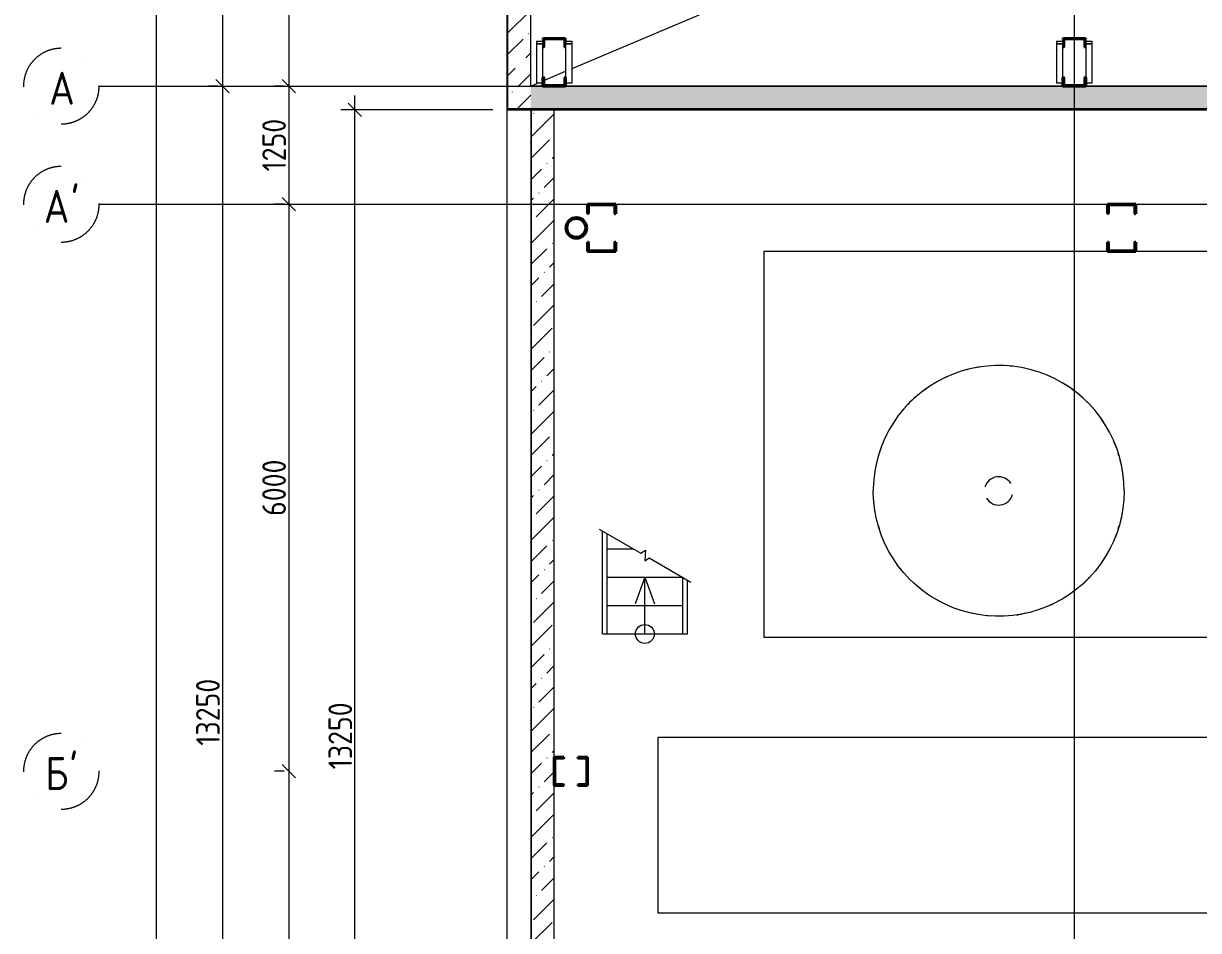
# Model space of a CAD drawing. Header units: millimetres. Extents: x 3292171 to 3365605, y -644412 to -600630.
# Drawn here: x 3292171 to 3304598, y -635607 to -626011 of the extents above; entities that cross this region are included whole.
import ezdxf

# ---------------------------------------------------------------- set-up
doc = ezdxf.new("R2010")
doc.units = ezdxf.units.MM
doc.header["$LTSCALE"] = 0.5
doc.linetypes.add('ADSK_Линия сетки', pattern=[25, 20, -2.5, 0, -2.5])
doc.linetypes.add('штрихпунктирная', pattern=[25.4, 12.7, -6.35, 0, -6.35])
doc.layers.add('A-DOOR', color=7, linetype='Continuous', lineweight=18, true_color=0x7f7f7f)
for name, color, linetype, lineweight in [('Каркас несущий', 7, 'Continuous', 18), ('Несущие колонны', 7, 'Continuous', 18), ('ОСИ', 115, 'штрихпунктирная', 20), ('Специальное оборудование', 7, 'Continuous', 18), ('Элементы узлов', 7, 'Continuous', 18)]:
    doc.layers.add(name, color=color, linetype=linetype, lineweight=lineweight)
doc.styles.add('GOST Common_1', font='GOST_Common.ttf', dxfattribs={"width": 0.9, "height": 250})
doc.dimstyles.new('ADSK_Основной_2_5_мм', dxfattribs={"dimscale": 304.8, "dimtxt": 251.428749, "dimasz": 0.463911, "dimexe": 0.492126, "dimexo": 0.492126, "dimgap": 0.098425, "dimtad": 1, "dimdec": 3, "dimrnd": 0.001, "dimdsep": 46, "dimtxsty": 'GOST Common_1', "dimblk1": 'OBLIQUE', "dimblk2": 'OBLIQUE', "dimsah": 1, "dimcen": 0.09, "dimdle": 0.492126, "dimazin": 2, "dimtfac": 1, "dimtdec": 4, "dimtix": 1, "dimtmove": 0, "dimatfit": 3, "dimfxl": 1, "dimtvp": 1, "dimtolj": 1, "dimtzin": 0, "dimlwd": 20, "dimlwe": 20, "dimarcsym": 2})
doc.dimstyles.new('ADSK_Основной_2_5_мм_1', dxfattribs={"dimscale": 304.8, "dimtxt": 251.428749, "dimasz": 0.463911, "dimexe": 0.492126, "dimexo": 0.492126, "dimgap": 0.098425, "dimtad": 1, "dimdec": 3, "dimrnd": 0.001, "dimdsep": 46, "dimtxsty": 'GOST Common_1', "dimblk1": 'OBLIQUE', "dimblk2": 'OBLIQUE', "dimsah": 1, "dimcen": 0.09, "dimdle": 0.492126, "dimazin": 2, "dimtfac": 1, "dimtdec": 4, "dimtix": 1, "dimtmove": 1, "dimatfit": 3, "dimfxl": 1, "dimtvp": 1, "dimtolj": 1, "dimtzin": 0, "dimlwd": 20, "dimlwe": 20, "dimarcsym": 2})
pattern_1 = [(45, (3327284.68, -617673.39), (-106.066, 106.066), [])]
pattern_2 = [(45, (3327284.68, -617673.39), (84.19025, 308.69666), [396.875, -79.375, 3.353, -76.022])]
pattern_3 = [(315, (10500, -23500), (106.066, 106.066), [])]
pattern_4 = [(315, (10500, -29000), (106.066, 106.066), [])]
pattern_5 = [(225, (-29325, -16250), (106.066, -106.066), [])]

# ---------------------------------------------------------------- blocks, each defined once
blk = doc.blocks.new('ADSK_КолоннаНесущая_Швеллер_ПолкаПараллельная_ГОСТ 8240-97 - 24П-V3-004_АР_РД_План_0_000')
at = {"layer": 'Несущие колонны', "lineweight": 9}
h = blk.add_hatch(dxfattribs=at)
h.set_pattern_fill('FP_11', color=256, style=0, pattern_type=2)
h.set_pattern_definition([(315, (8972.8, -24000), (106.066, 106.066), [])])
h.paths.add_polyline_path([(-27, -120), (63, -120), (63, -116), (61, -112), (57, -110), (-11, -110), (-19, -107), (-22, -99), (-21, 100), (-19, 107), (-11, 110), (57, 110), (61, 112), (63, 116), (63, 120), (-27, 120), (-27, 100)], flags=0)
at = {"layer": 'Несущие колонны', "lineweight": 40}
for p, q in [((63, 120), (-27, 120)), ((-27, 120), (-27, -120)), ((-22, -99), (-22, 100)), ((-11, 110), (57, 110)), ((63, 116), (63, 120)), ((-27, -120), (63, -120)), ((57, -110), (-11, -110)), ((63, -120), (63, -116))]:
    blk.add_line(p, q, dxfattribs=at)
for centre, radius, start, end in [((-11, 100), 10.5, 90, 180), ((57, 116), 6, 270, 360), ((-11, -99), 10.5, 180, 270), ((57, -116), 6, 360, 90)]:
    blk.add_arc(centre, radius, start, end, dxfattribs=at)
blk = doc.blocks.new('ADSK_КолоннаНесущая_Швеллер_ПолкаПараллельная_ГОСТ 8240-97 - 24П-V4-004_АР_РД_План_0_000')
at = {"layer": 'Несущие колонны', "lineweight": 9}
h = blk.add_hatch(dxfattribs=at)
h.set_pattern_fill('FP_12', color=256, style=0, pattern_type=2)
h.set_pattern_definition([(135, (-8522.2, 24000), (-106.066, -106.066), [])])
h.paths.add_polyline_path([(63, 116), (63, 120), (-27, 120), (-27, -120), (63, -120), (63, -116), (61, -112), (57, -110), (-11, -110), (-19, -107), (-22, -100), (-21, 102), (-19, 107), (-11, 110), (57, 110), (61, 112)], flags=0)
at = {"layer": 'Несущие колонны', "lineweight": 40}
for p, q in [((-27, -120), (-27, 120)), ((-27, 120), (-21, 120)), ((-22, 99), (-22, -100)), ((57, 110), (-11, 110)), ((63, 120), (63, 116)), ((-21, -120), (-27, -120)), ((-11, -110), (57, -110)), ((63, -116), (63, -120))]:
    blk.add_line(p, q, dxfattribs=at)
for centre, radius, start, end in [((-11, 99), 10.5, 90, 180), ((57, 116), 6, 270, 0), ((-11, -100), 10.5, 180, 270), ((57, -116), 6, 0, 90)]:
    blk.add_arc(centre, radius, start, end, dxfattribs=at)
blk = doc.blocks.new('ADSK_ЭлементКолонны_Уголок_ГОСТ 8509-93 - L 70x5-641669-004_АР_РД_План_0_000')
at = {"layer": 'Каркас несущий'}
for p, q in [((-17875, -8525), (-17810, -8525)), ((-17810, -8554), (-17810, -8525)), ((-17880, -8994), (-17878, -8994)), ((-17875, -8992), (-17875, -8969))]:
    blk.add_line(p, q, dxfattribs=at)
blk.add_ellipse((-17878, -8992), major_axis=(2.7, 0), ratio=0.766044, start_param=4.712389, end_param=6.283185, dxfattribs=at)
blk = doc.blocks.new('ADSK_ЭлементКолонны_Уголок_ГОСТ 8509-93 - L 70x5-642841-004_АР_РД_План_0_000')
at = {"layer": 'Каркас несущий'}
for p, q in [((-17878, -8502), (-17880, -8502)), ((-17880, -8502), (-17880, -8554)), ((-17880, -8554), (-17810, -8554)), ((-17880, -8554), (-17880, -8910)), ((-17875, -8545), (-17875, -8504)), ((-17813, -8551), (-17867, -8551)), ((-17810, -8554), (-17810, -8553)), ((-17810, -8969), (-17810, -8554)), ((-17810, -8969), (-17880, -8969))]:
    blk.add_line(p, q, dxfattribs=at)
for centre, major_axis, start_param, end_param in [((-17878, -8504), (2.7, 0), 0, 1.570796), ((-17867, -8545), (8, 0), 3.141593, 4.712389), ((-17813, -8553), (2.7, 0), 0, 1.570796)]:
    blk.add_ellipse(centre, major_axis=major_axis, ratio=0.75471, start_param=start_param, end_param=end_param, dxfattribs=at)
blk = doc.blocks.new('ADSK_ЭлементКолонны_Уголок_ГОСТ 8509-93 - L 70x5-642911-004_АР_РД_План_0_000')
at = {"layer": 'Каркас несущий'}
for p, q in [((-18190, -8525), (-18125, -8525)), ((-18190, -8525), (-18190, -8554)), ((-18125, -8969), (-18125, -8992)), ((-18122, -8994), (-18120, -8994))]:
    blk.add_line(p, q, dxfattribs=at)
blk.add_ellipse((-18122, -8992), major_axis=(2.7, 0), ratio=0.766044, start_param=3.141593, end_param=4.712389, dxfattribs=at)
blk = doc.blocks.new('ADSK_ЭлементКолонны_Уголок_ГОСТ 8509-93 - L 70x5-642913-004_АР_РД_План_0_000')
at = {"layer": 'Каркас несущий'}
for p, q in [((-18190, -8553), (-18190, -8554)), ((-18190, -8554), (-18120, -8554)), ((-18190, -8554), (-18190, -8969)), ((-18133, -8551), (-18187, -8551)), ((-18125, -8504), (-18125, -8545)), ((-18120, -8502), (-18122, -8502)), ((-18120, -8554), (-18120, -8502)), ((-18120, -8910), (-18120, -8554)), ((-18120, -8969), (-18190, -8969))]:
    blk.add_line(p, q, dxfattribs=at)
for centre, major_axis, start_param, end_param in [((-18187, -8553), (2.7, 0), 1.570796, 3.141593), ((-18133, -8545), (8, 0), 4.712389, 6.283185), ((-18122, -8504), (2.7, 0), 1.570796, 3.141593)]:
    blk.add_ellipse(centre, major_axis=major_axis, ratio=0.75471, start_param=start_param, end_param=end_param, dxfattribs=at)
blk = doc.blocks.new('ADSK_КолоннаНесущая_Швеллер_ПолкаПараллельная_ГОСТ 8240-97 - 24П-V39-004_АР_РД_План_0_000')
at = {"layer": 'Несущие колонны', "lineweight": 9}
h = blk.add_hatch(dxfattribs=at)
h.set_pattern_fill('FP_47', color=256, style=0, pattern_type=2)
h.set_pattern_definition([(315, (8972.8, -29500), (106.066, 106.066), [])])
h.paths.add_polyline_path([(-27, -120), (63, -120), (63, -116), (61, -112), (57, -110), (-11, -110), (-19, -107), (-22, -99), (-22, 100), (-19, 107), (-11, 110), (57, 110), (61, 112), (63, 116), (63, 120), (-27, 120), (-27, 81)], flags=0)
at = {"layer": 'Несущие колонны', "lineweight": 40}
for p, q in [((63, 120), (-27, 120)), ((-27, 120), (-27, -120)), ((-22, -99), (-22, 100)), ((-11, 110), (57, 110)), ((63, 116), (63, 120)), ((-27, -120), (63, -120)), ((57, -110), (-11, -110)), ((63, -120), (63, -116))]:
    blk.add_line(p, q, dxfattribs=at)
for centre, radius, start, end in [((-11, 100), 10.5, 90, 180), ((57, 116), 6, 270, 360), ((-11, -99), 10.5, 180, 270), ((57, -116), 6, 360, 90)]:
    blk.add_arc(centre, radius, start, end, dxfattribs=at)
blk = doc.blocks.new('ADSK_КолоннаНесущая_Швеллер_ПолкаПараллельная_ГОСТ 8240-97 - 24П-V40-004_АР_РД_План_0_000')
at = {"layer": 'Несущие колонны', "lineweight": 9}
h = blk.add_hatch(dxfattribs=at)
h.set_pattern_fill('FP_48', color=256, style=0, pattern_type=2)
h.set_pattern_definition([(135, (-8522.2, 29500), (-106.066, -106.066), [])])
h.paths.add_polyline_path([(63, 116), (63, 120), (-27, 120), (-27, -120), (63, -120), (63, -116), (61, -112), (57, -110), (-11, -110), (-19, -107), (-22, -100), (-21, 102), (-19, 107), (-11, 110), (57, 110), (61, 112)], flags=0)
at = {"layer": 'Несущие колонны', "lineweight": 40}
for p, q in [((-27, -120), (-27, 120)), ((-27, 120), (-21, 120)), ((-22, 99), (-22, -100)), ((57, 110), (-11, 110)), ((63, 120), (63, 116)), ((-21, -120), (-27, -120)), ((-11, -110), (57, -110)), ((63, -116), (63, -120))]:
    blk.add_line(p, q, dxfattribs=at)
for centre, radius, start, end in [((-11, 99), 10.5, 90, 180), ((57, 116), 6, 270, 0), ((-11, -100), 10.5, 180, 270), ((57, -116), 6, 0, 90)]:
    blk.add_arc(centre, radius, start, end, dxfattribs=at)
blk = doc.blocks.new('ADSK_КолоннаНесущая_ДваШвеллераКоробка_Полка параллельная_ГОСТ 8240-97 - 30П с планками _КМ1_-V43-004_АР_РД_План_0_000')
at = {"layer": 'Несущие колонны', "lineweight": 9}
h = blk.add_hatch(dxfattribs=at)
h.set_pattern_fill('FP_56', color=256, style=0, pattern_type=2)
h.set_pattern_definition(pattern_3)
h.paths.add_polyline_path([(-250, -150), (-150, -150), (-150, -146), (-152, -141), (-157, -139), (-232, -139), (-240, -135), (-244, -127), (-244, 127), (-240, 135), (-232, 139), (-157, 139), (-152, 141), (-150, 146), (-150, 150), (-250, 150)], flags=0)
h = blk.add_hatch(dxfattribs=at)
h.set_pattern_fill('FP_56', color=256, style=0, pattern_type=2)
h.set_pattern_definition(pattern_3)
h.paths.add_polyline_path([(150, -146), (150, -150), (250, -150), (250, 150), (150, 150), (150, 146), (152, 141), (157, 139), (231, 139), (240, 135), (243, 127), (243, -127), (240, -135), (231, -139), (157, -139), (152, -141)], flags=0)
at = {"layer": 'Несущие колонны', "lineweight": 40}
for p, q in [((-150, 150), (-250, 150)), ((-250, 150), (-250, -150)), ((-244, -127), (-244, 127)), ((-232, 139), (-157, 139)), ((-150, 146), (-150, 150)), ((250, 150), (150, 150)), ((150, 150), (150, 146)), ((157, 139), (231, 139)), ((243, 127), (243, -127)), ((250, -150), (250, 150)), ((-250, -150), (-150, -150)), ((-157, -139), (-232, -139)), ((-150, -150), (-150, -146)), ((150, -146), (150, -150)), ((150, -150), (250, -150)), ((231, -139), (157, -139))]:
    blk.add_line(p, q, dxfattribs=at)
for centre, radius, start, end in [((-232, 127), 12, 90, 180), ((-157, 146), 7, 270, 360), ((157, 146), 7, 180, 270), ((231, 127), 12, 0, 90), ((-232, -127), 12, 180, 270), ((-157, -146), 7, 0, 90), ((157, -146), 7, 90, 180), ((231, -127), 12, 270, 0)]:
    blk.add_arc(centre, radius, start, end, dxfattribs=at)
blk = doc.blocks.new('ADSK_КолоннаНесущая_ДваШвеллераКоробка_Полка параллельная_ГОСТ 8240-97 - 30П с планками _КМ1_-V53-004_АР_РД_План_0_000')
at = {"layer": 'Несущие колонны', "lineweight": 9}
h = blk.add_hatch(dxfattribs=at)
h.set_pattern_fill('FP_66', color=256, style=0, pattern_type=2)
h.set_pattern_definition(pattern_4)
h.paths.add_polyline_path([(-250, -150), (-150, -150), (-150, -146), (-152, -141), (-157, -139), (-232, -139), (-240, -135), (-244, -127), (-244, 127), (-240, 135), (-232, 139), (-157, 139), (-152, 141), (-150, 146), (-150, 150), (-250, 150)], flags=0)
h = blk.add_hatch(dxfattribs=at)
h.set_pattern_fill('FP_66', color=256, style=0, pattern_type=2)
h.set_pattern_definition(pattern_4)
h.paths.add_polyline_path([(150, 146), (152, 141), (157, 139), (231, 139), (240, 135), (243, 127), (243, -127), (240, -135), (231, -139), (157, -139), (152, -141), (150, -146), (150, -150), (250, -150), (250, 150), (150, 150)], flags=0)
at = {"layer": 'Несущие колонны', "lineweight": 40}
for p, q in [((-150, 150), (-250, 150)), ((-250, 150), (-250, -150)), ((-244, -127), (-244, 127)), ((-232, 139), (-157, 139)), ((-150, 146), (-150, 150)), ((250, 150), (150, 150)), ((150, 150), (150, 146)), ((157, 139), (231, 139)), ((243, 127), (243, -127)), ((250, -150), (250, 150)), ((-250, -150), (-150, -150)), ((-157, -139), (-232, -139)), ((-150, -150), (-150, -146)), ((150, -146), (150, -150)), ((150, -150), (250, -150)), ((231, -139), (157, -139))]:
    blk.add_line(p, q, dxfattribs=at)
for centre, radius, start, end in [((-232, 127), 12, 90, 180), ((-157, 146), 7, 270, 360), ((157, 146), 7, 180, 270), ((231, 127), 12, 0, 90), ((-232, -127), 12, 180, 270), ((-157, -146), 7, 0, 90), ((157, -146), 7, 90, 180), ((231, -127), 12, 270, 0)]:
    blk.add_arc(centre, radius, start, end, dxfattribs=at)
blk = doc.blocks.new('ADSK_КолоннаНесущая_ДваШвеллераКоробка_Полка параллельная_ГОСТ 8240-97 - 30П с планками _КМ2_-757257-004_АР_РД_План_0_000')
at = {"layer": 'Несущие колонны', "lineweight": 9}
h = blk.add_hatch(dxfattribs=at)
h.set_pattern_fill('FP_67', color=256, style=0, pattern_type=2)
h.set_pattern_definition(pattern_5)
h.paths.add_polyline_path([(-75, 150), (-175, 150), (-175, -150), (-75, -150), (-75, -146), (-77, -141), (-82, -139), (-156, -139), (-165, -135), (-168, -127), (-168, 127), (-165, 135), (-156, 139), (-82, 139), (-77, 141), (-75, 146)], flags=0)
h = blk.add_hatch(dxfattribs=at)
h.set_pattern_fill('FP_67', color=256, style=0, pattern_type=2)
h.set_pattern_definition(pattern_5)
h.paths.add_polyline_path([(175, 150), (75, 150), (75, 146), (77, 141), (82, 139), (156, 139), (165, 135), (168, 127), (168, -127), (165, -135), (156, -139), (82, -139), (77, -141), (75, -146), (75, -150), (175, -150), (175, 50)], flags=0)
at = {"layer": 'Несущие колонны', "lineweight": 40}
for p, q in [((-75, 150), (-175, 150)), ((-175, 150), (-175, -150)), ((-168, -127), (-168, 127)), ((-156, 139), (-82, 139)), ((-75, 146), (-75, 150)), ((175, 150), (75, 150)), ((75, 150), (75, 146)), ((82, 139), (156, 139)), ((168, 127), (168, -127)), ((175, -150), (175, 150)), ((-175, -150), (-75, -150)), ((-82, -139), (-156, -139)), ((-75, -150), (-75, -146)), ((75, -146), (75, -150)), ((75, -150), (175, -150)), ((156, -139), (82, -139))]:
    blk.add_line(p, q, dxfattribs=at)
for centre, radius, start, end in [((-156, 127), 12, 90, 180), ((-82, 146), 7, 270, 360), ((82, 146), 7, 180, 270), ((156, 127), 12, 0, 90), ((-156, -127), 12, 180, 270), ((-82, -146), 7, 360, 90), ((82, -146), 7, 90, 180), ((156, -127), 12, 270, 0)]:
    blk.add_arc(centre, radius, start, end, dxfattribs=at)
blk = doc.blocks.new('ADSK_КолоннаНесущая_Труба_Электросварная_ГОСТ10704-91 - 219x10-V55-004_АР_РД_План_0_000')
at = {"layer": 'Несущие колонны', "lineweight": 9}
h = blk.add_hatch(dxfattribs=at)
h.set_pattern_fill('FP_70', color=256, style=0, pattern_type=2)
h.set_pattern_definition([(45, (29267.5, 10500), (-106.066, 106.066), [])])
h.paths.add_polyline_path([(0, -110), (34, -104), (64, -89), (89, -64), (104, -34), (109, 0), (104, 34), (89, 64), (64, 89), (34, 104), (0, 109), (-34, 104), (-64, 89), (-89, 64), (-104, 34), (-110, 0), (-104, -34), (-89, -64), (-64, -89), (-34, -104), (-6, -109)], flags=0)
h.paths.add_polyline_path([(-17, -98), (-50, -86), (-76, -64), (-93, -34), (-100, 0), (-93, 34), (-76, 64), (-50, 86), (-17, 98), (17, 98), (50, 86), (76, 64), (93, 34), (99, 0), (93, -34), (76, -64), (50, -86), (17, -98)], flags=0)
at = {"layer": 'Несущие колонны', "lineweight": 40}
for radius, start, end in [(110, 360, 180), (110, 180, 360), (99.5, 0, 180), (99.5, 180, 0)]:
    blk.add_arc((0, 0), radius, start, end, dxfattribs=at)
blk = doc.blocks.new('емкость на Фо - емкость на Фо-1087174-004_АР_РД_План_0_000')
at = {"layer": 'Специальное оборудование', "flags": 128}
for points in [[(1327, 0), (1324, 92), (1314, 184), (1298, 274), (1276, 364), (1248, 451), (1213, 537), (1173, 620), (1127, 699), (1076, 776), (1020, 849), (959, 917), (893, 982), (822, 1041), (748, 1096), (670, 1145), (589, 1189), (506, 1227), (419, 1259), (331, 1285), (241, 1305), (150, 1318), (58, 1326), (-34, 1326), (-126, 1321), (-217, 1309), (-307, 1291), (-396, 1266), (-483, 1236), (-567, 1199), (-649, 1157), (-728, 1109), (-803, 1056), (-874, 998), (-942, 935), (-1004, 867), (-1062, 796), (-1114, 720), (-1162, 641), (-1203, 559), (-1239, 474), (-1269, 387), (-1293, 298), (-1310, 208), (-1322, 116), (-1327, 24), (-1327, 0)], [(-385, 1269), (-396, 1266), (-483, 1236), (-567, 1199), (-649, 1157), (-728, 1109), (-803, 1056), (-856, 1013)], [(6, 1326), (-34, 1326), (-126, 1321), (-217, 1309), (-307, 1291), (-360, 1276)], [(91, 1323), (58, 1326), (43, 1326)], [(276, 1297), (241, 1305), (150, 1318), (120, 1321)], [(534, 1214), (506, 1227), (419, 1259), (331, 1285), (298, 1292)], [(593, 1187), (589, 1189), (559, 1202)], [(715, 1117), (670, 1145), (658, 1152)], [(-866, 1004), (-874, 998), (-900, 974)], [(853, 1015), (822, 1041), (748, 1096), (729, 1108)], [(909, 966), (893, 982), (876, 996)], [(-916, 959), (-942, 935), (-1004, 867), (-1062, 796), (-1075, 777)], [(1108, 729), (1076, 776), (1020, 849), (959, 917), (929, 946)], [(-1112, 723), (-1114, 720), (-1162, 641), (-1182, 600)], [(1159, 645), (1127, 699), (1120, 711)], [(1230, 495), (1213, 537), (1173, 620), (1163, 637)], [(-1188, 589), (-1203, 559), (-1207, 550)], [(-1235, 483), (-1239, 474), (-1269, 387), (-1280, 346)], [(1289, 312), (1276, 364), (1248, 451), (1237, 478)], [(-1285, 327), (-1293, 298), (-1310, 208), (-1322, 116), (-1327, 24), (-1327, 0)], [(1302, 254), (1298, 274), (1290, 308)], [(1315, 175), (1314, 184), (1308, 220)], [(1327, 0), (1324, 92), (1316, 164)], [(-1317, -157), (-1322, -116), (-1327, -24), (-1327, 0)], [(1327, 0), (1324, -92), (1314, -184), (1298, -274), (1276, -364), (1248, -451), (1213, -537), (1173, -620), (1127, -699), (1076, -776), (1020, -849), (959, -917), (893, -982), (822, -1041), (748, -1096), (670, -1145), (589, -1189), (506, -1227), (419, -1259), (331, -1285), (241, -1305), (150, -1318), (58, -1326), (-34, -1326), (-126, -1321), (-217, -1309), (-307, -1291), (-396, -1266), (-483, -1236), (-567, -1199), (-649, -1157), (-728, -1109), (-803, -1056), (-874, -998), (-942, -935), (-1004, -867), (-1062, -796), (-1114, -720), (-1162, -641), (-1203, -559), (-1239, -474), (-1269, -387), (-1293, -298), (-1310, -208), (-1322, -116), (-1327, -24), (-1327, 0)], [(1327, 0), (1324, -92), (1314, -184), (1310, -208)], [(-1306, -232), (-1310, -208), (-1313, -187)], [(1307, -222), (1298, -274), (1285, -326)], [(-1235, -484), (-1239, -474), (-1269, -387), (-1293, -298), (-1300, -264)], [(1281, -342), (1276, -364), (1248, -451), (1237, -477)], [(-925, -950), (-942, -935), (-1004, -867), (-1062, -796), (-1114, -720), (-1162, -641), (-1203, -559), (-1232, -491)], [(1184, -596), (1173, -620), (1127, -699), (1118, -713)], [(1222, -516), (1213, -537), (1210, -543)], [(1080, -771), (1076, -776), (1020, -849), (959, -917), (916, -959)], [(-866, -1004), (-874, -998), (-899, -975)], [(909, -966), (893, -982), (875, -996)], [(-633, -1166), (-649, -1157), (-728, -1109), (-803, -1056), (-856, -1013)], [(716, -1116), (670, -1145), (657, -1152)], [(810, -1050), (748, -1096), (728, -1108)], [(840, -1026), (822, -1041), (817, -1045)], [(-543, -1210), (-567, -1199), (-582, -1192)], [(-293, -1294), (-307, -1291), (-396, -1266), (-483, -1236), (-533, -1214)], [(642, -1160), (589, -1189), (506, -1227), (419, -1259), (395, -1266)], [(-112, -1322), (-126, -1321), (-217, -1309), (-277, -1297)], [(287, -1295), (241, -1305), (150, -1318), (58, -1326), (-34, -1326), (-84, -1323)], [(362, -1276), (331, -1285), (297, -1292)]]:
    blk.add_lwpolyline(points, dxfattribs=at)
at = {"layer": 'Специальное оборудование'}
for radius, start, end in [(1325, 98.1818, 100.4563), (1325, 114.5455, 115.5248), (1325, 125.4545, 126.8775), (1325, 53.15, 54.5455), (1325, 135.503, 136.3636), (1325, 38.1818, 38.5531), (1325, 162.3088, 163.6364), (1325, 16.3636, 17.5546), (150, 30.7433, 164.998), (150, 210.7433, 344.998), (1325, 196.3636, 197.5546), (1325, 342.3088, 343.6364), (1325, 218.1818, 218.5531), (1325, 315.4877, 316.3636), (1325, 233.15, 234.5455), (1325, 294.5455, 295.5248), (1325, 278.1818, 280.4563)]:
    blk.add_arc((0, 0), radius, start, end, dxfattribs=at)
blk = doc.blocks.new('ADSK_Стрелка - По умолчанию-1686959-004_АР_РД_План_0_000')
at = {"layer": 'Элементы узлов', "lineweight": 18}
blk.add_line((0, 0), (600, 0), dxfattribs=at)
blk = doc.blocks.new('Линия разрыва - По умолчанию-1688974-004_АР_РД_План_0_000')
at = {"layer": 'Элементы узлов', "lineweight": 18}
for p, q in [((-50, 0), (-561, 0)), ((-25, 50), (-50, 0)), ((25, -50), (-25, 50)), ((50, 0), (25, -50)), ((561, 0), (50, 0))]:
    blk.add_line(p, q, dxfattribs=at)
blk = doc.blocks.new('Ось сетки - Круг_Ø8 мм-6577-004_АР_РД_План_0_000')
at = {"layer": 'ОСИ', "lineweight": 20}
for start, end in [(360, 180), (180, 360)]:
    blk.add_arc((0, 0), 4, start, end, dxfattribs=at)
blk = doc.blocks.new('_Oblique')
at = {"color": 0, "linetype": 'ByBlock', "lineweight": -2}
blk.add_line((-0.5, -0.5), (0.5, 0.5), dxfattribs=at)
blk = doc.blocks.new('*D2485')
at = {"layer": 'A-DOOR', "color": 0, "lineweight": 20, "transparency": 16777216}
for p, q in [((3295676, -640323), (3295676, -626773)), ((3297135, -626923), (3295526, -626923)), ((3297385, -640173), (3295526, -640173))]:
    blk.add_line(p, q, dxfattribs=at)
at = {"layer": 'Defpoints', "color": 0, "lineweight": 15, "transparency": 16777216}
for p in [(3295676, -626923), (3297285, -626923), (3297535, -640173)]:
    blk.add_point(p, dxfattribs=at)
at = {"layer": 'A-DOOR', "color": 0, "lineweight": 20, "transparency": 16777216, "xscale": 141.4, "yscale": 141.4, "zscale": 141.4}
for p, rotation in [((3295676, -626923), 90), ((3295676, -640173), 270)]:
    blk.add_blockref('_Oblique', p, dxfattribs=dict(at, rotation=rotation))
at = {"layer": 'A-DOOR', "color": 0, "lineweight": 20, "transparency": 16777216, "insert": (3295521, -633548), "char_height": 250, "width": 889.8, "attachment_point": 5, "rotation": 90, "style": 'GOST Common_1'}
blk.add_mtext('\\A1;13250', dxfattribs=at)
blk = doc.blocks.new('*D2489')
at = {"layer": 'A-DOOR', "color": 0, "lineweight": 20, "transparency": 16777216}
for p, q in [((3294976, -620523), (3294976, -626823)), ((3294926, -620673), (3294826, -620673)), ((3294926, -626673), (3294826, -626673))]:
    blk.add_line(p, q, dxfattribs=at)
at = {"layer": 'Defpoints', "color": 0, "lineweight": 15, "transparency": 16777216}
for p in [(3295076, -620673), (3294976, -626673), (3295076, -626673)]:
    blk.add_point(p, dxfattribs=at)
at = {"layer": 'A-DOOR', "color": 0, "lineweight": 20, "transparency": 16777216, "xscale": 141.4, "yscale": 141.4, "zscale": 141.4}
for p, rotation in [((3294976, -620673), 90), ((3294976, -626673), 270)]:
    blk.add_blockref('_Oblique', p, dxfattribs=dict(at, rotation=rotation))
at = {"layer": 'A-DOOR', "color": 0, "lineweight": 20, "transparency": 16777216, "insert": (3294821, -623673), "char_height": 250, "width": 756.84, "attachment_point": 5, "rotation": 90, "style": 'GOST Common_1'}
blk.add_mtext('\\A1;6000', dxfattribs=at)
blk = doc.blocks.new('*D2490')
at = {"layer": 'A-DOOR', "color": 0, "lineweight": 20, "transparency": 16777216}
for p, q in [((3294976, -626523), (3294976, -628073)), ((3294926, -626673), (3294826, -626673)), ((3294926, -627923), (3294826, -627923))]:
    blk.add_line(p, q, dxfattribs=at)
at = {"layer": 'Defpoints', "color": 0, "lineweight": 15, "transparency": 16777216}
for p in [(3295076, -626673), (3294976, -627923), (3295076, -627923)]:
    blk.add_point(p, dxfattribs=at)
at = {"layer": 'A-DOOR', "color": 0, "lineweight": 20, "transparency": 16777216, "xscale": 141.4, "yscale": 141.4, "zscale": 141.4}
for p, rotation in [((3294976, -626673), 90), ((3294976, -627923), 270)]:
    blk.add_blockref('_Oblique', p, dxfattribs=dict(at, rotation=rotation))
at = {"layer": 'A-DOOR', "color": 0, "lineweight": 20, "transparency": 16777216, "insert": (3294821, -627298), "char_height": 250, "width": 700.59, "attachment_point": 5, "rotation": 90, "style": 'GOST Common_1'}
blk.add_mtext('\\A1;1250', dxfattribs=at)
blk = doc.blocks.new('*D2491')
at = {"layer": 'A-DOOR', "color": 0, "lineweight": 20, "transparency": 16777216}
for p, q in [((3294976, -627773), (3294976, -634073)), ((3294926, -627923), (3294826, -627923)), ((3294926, -633923), (3294826, -633923))]:
    blk.add_line(p, q, dxfattribs=at)
at = {"layer": 'Defpoints', "color": 0, "lineweight": 15, "transparency": 16777216}
for p in [(3295076, -627923), (3294976, -633923), (3295076, -633923)]:
    blk.add_point(p, dxfattribs=at)
at = {"layer": 'A-DOOR', "color": 0, "lineweight": 20, "transparency": 16777216, "xscale": 141.4, "yscale": 141.4, "zscale": 141.4}
for p, rotation in [((3294976, -627923), 90), ((3294976, -633923), 270)]:
    blk.add_blockref('_Oblique', p, dxfattribs=dict(at, rotation=rotation))
at = {"layer": 'A-DOOR', "color": 0, "lineweight": 20, "transparency": 16777216, "insert": (3294821, -630923), "char_height": 250, "width": 756.84, "attachment_point": 5, "rotation": 90, "style": 'GOST Common_1'}
blk.add_mtext('\\A1;6000', dxfattribs=at)
blk = doc.blocks.new('*D2492')
at = {"layer": 'A-DOOR', "color": 0, "lineweight": 20, "transparency": 16777216}
for p, q in [((3294976, -633773), (3294976, -640073)), ((3294926, -633923), (3294826, -633923)), ((3294926, -639923), (3294826, -639923))]:
    blk.add_line(p, q, dxfattribs=at)
at = {"layer": 'Defpoints', "color": 0, "lineweight": 15, "transparency": 16777216}
for p in [(3295076, -633923), (3294976, -639923), (3295076, -639923)]:
    blk.add_point(p, dxfattribs=at)
at = {"layer": 'A-DOOR', "color": 0, "lineweight": 20, "transparency": 16777216, "xscale": 141.4, "yscale": 141.4, "zscale": 141.4}
for p, rotation in [((3294976, -633923), 90), ((3294976, -639923), 270)]:
    blk.add_blockref('_Oblique', p, dxfattribs=dict(at, rotation=rotation))
at = {"layer": 'A-DOOR', "color": 0, "lineweight": 20, "transparency": 16777216, "insert": (3294821, -636923), "char_height": 250, "width": 756.84, "attachment_point": 5, "rotation": 90, "style": 'GOST Common_1'}
blk.add_mtext('\\A1;6000', dxfattribs=at)
blk = doc.blocks.new('*D2494')
at = {"layer": 'A-DOOR', "color": 0, "lineweight": 20, "transparency": 16777216}
for p, q in [((3294276, -608523), (3294276, -626823)), ((3294226, -608673), (3294126, -608673)), ((3294226, -626673), (3294126, -626673))]:
    blk.add_line(p, q, dxfattribs=at)
at = {"layer": 'Defpoints', "color": 0, "lineweight": 15, "transparency": 16777216}
for p in [(3294376, -608673), (3294276, -626673), (3294376, -626673)]:
    blk.add_point(p, dxfattribs=at)
at = {"layer": 'A-DOOR', "color": 0, "lineweight": 20, "transparency": 16777216, "xscale": 141.4, "yscale": 141.4, "zscale": 141.4}
for p, rotation in [((3294276, -608673), 90), ((3294276, -626673), 270)]:
    blk.add_blockref('_Oblique', p, dxfattribs=dict(at, rotation=rotation))
at = {"layer": 'A-DOOR', "color": 0, "lineweight": 20, "transparency": 16777216, "insert": (3294121, -617673), "char_height": 250, "width": 889.8, "attachment_point": 5, "rotation": 90, "style": 'GOST Common_1'}
blk.add_mtext('\\A1;18000', dxfattribs=at)
blk = doc.blocks.new('*D2495')
at = {"layer": 'A-DOOR', "color": 0, "lineweight": 20, "transparency": 16777216}
for p, q in [((3294276, -626523), (3294276, -640073)), ((3294226, -626673), (3294126, -626673)), ((3294226, -639923), (3294126, -639923))]:
    blk.add_line(p, q, dxfattribs=at)
at = {"layer": 'Defpoints', "color": 0, "lineweight": 15, "transparency": 16777216}
for p in [(3294376, -626673), (3294276, -639923), (3294376, -639923)]:
    blk.add_point(p, dxfattribs=at)
at = {"layer": 'A-DOOR', "color": 0, "lineweight": 20, "transparency": 16777216, "xscale": 141.4, "yscale": 141.4, "zscale": 141.4}
for p, rotation in [((3294276, -626673), 90), ((3294276, -639923), 270)]:
    blk.add_blockref('_Oblique', p, dxfattribs=dict(at, rotation=rotation))
at = {"layer": 'A-DOOR', "color": 0, "lineweight": 20, "transparency": 16777216, "insert": (3294121, -633298), "char_height": 250, "width": 889.8, "attachment_point": 5, "rotation": 90, "style": 'GOST Common_1'}
blk.add_mtext('\\A1;13250', dxfattribs=at)
blk = doc.blocks.new('*D2496')
at = {"layer": 'A-DOOR', "color": 0, "lineweight": 20, "transparency": 16777216}
for p, q in [((3293576, -601723), (3293576, -619606)), ((3293526, -601873), (3293426, -601873)), ((3293576, -640073), (3293576, -620409)), ((3293526, -639923), (3293426, -639923))]:
    blk.add_line(p, q, dxfattribs=at)
at = {"layer": 'Defpoints', "color": 0, "lineweight": 15, "transparency": 16777216}
for p in [(3293676, -601873), (3293576, -639923), (3293676, -639923)]:
    blk.add_point(p, dxfattribs=at)
at = {"layer": 'A-DOOR', "color": 0, "lineweight": 20, "transparency": 16777216, "xscale": 141.4, "yscale": 141.4, "zscale": 141.4}
for p, rotation in [((3293576, -601873), 90), ((3293576, -639923), 270)]:
    blk.add_blockref('_Oblique', p, dxfattribs=dict(at, rotation=rotation))
at = {"layer": 'A-DOOR', "color": 0, "lineweight": 20, "transparency": 16777216, "insert": (3293219, -620480), "char_height": 250, "width": 946.05, "attachment_point": 1, "rotation": 90, "line_spacing_factor": 1.022761, "style": 'GOST Common_1'}
blk.add_mtext('\\A1;38050', dxfattribs=at)

msp = doc.modelspace()

# ---------------------------------------------------------------- hatches: boundary and pattern name
at = {"layer": 'A-DOOR', "lineweight": 9, "true_color": 0x636466}
h = msp.add_hatch(dxfattribs=at)
h.set_pattern_fill('FP_52', color=251, style=0, pattern_type=2)
h.set_pattern_definition(pattern_1)
h.paths.add_polyline_path([(3297284.6806, -626923.3913), (3297294.6806, -626923.3913), (3297294.6806, -620673.3913), (3297284.6806, -620673.3913), (3297284.6806, -626384.8135)], flags=0)
h = msp.add_hatch(dxfattribs=at)
h.set_pattern_fill('FP_51', color=251, style=0, pattern_type=2)
h.set_pattern_definition(pattern_2)
h.paths.add_polyline_path([(3297294.6806, -626913.3913), (3297534.6806, -626913.3913), (3297534.6806, -620673.3913), (3297294.6806, -620673.3913), (3297294.6806, -626384.8135)], flags=0)
h = msp.add_hatch(dxfattribs=at)
h.set_pattern_fill('FP_51', color=251, style=0, pattern_type=2)
h.set_pattern_definition(pattern_2)
h.paths.add_polyline_path([(3345938.3635, -626913.3913), (3346054.6806, -626913.3913), (3346054.6806, -626673.3913), (3337204.6806, -626673.3913), (3337204.6806, -626913.3913), (3343745.8582, -626913.3913)], flags=0)
h.paths.add_polyline_path([(3356515.6123, -626913.3913), (3357094.6806, -626913.3913), (3357094.6806, -626673.3913), (3356039.6806, -626673.3913), (3356039.6806, -626913.3913)], flags=0)
h.paths.add_polyline_path([(3354529.6806, -626913.3913), (3354529.6806, -626673.3913), (3347589.6806, -626673.3913), (3347589.6806, -626913.3913), (3352515.8793, -626913.3913)], flags=0)
h.paths.add_polyline_path([(3334975.8371, -626913.3913), (3335464.6806, -626913.3913), (3335464.6806, -626673.3913), (3297534.6806, -626673.3913), (3297534.6806, -626913.3913), (3333879.5844, -626913.3913)], flags=0)
h = msp.add_hatch(dxfattribs=at)
h.set_pattern_fill('FP_52', color=251, style=0, pattern_type=2)
h.set_pattern_definition(pattern_1)
h.paths.add_polyline_path([(3350323.374, -626923.3913), (3354529.6806, -626923.3913), (3354529.6806, -626913.3913), (3347589.6806, -626913.3913), (3347589.6806, -626923.3913), (3348130.8688, -626923.3913)], flags=0)
h.paths.add_polyline_path([(3346054.6806, -626923.3913), (3346054.6806, -626913.3913), (3337204.6806, -626913.3913), (3337204.6806, -626923.3913), (3345938.3635, -626923.3913)], flags=0)
h.paths.add_polyline_path([(3356900.8899, -626923.3913), (3357094.6806, -626923.3913), (3357094.6806, -626913.3913), (3356039.6806, -626913.3913), (3356039.6806, -626923.3913)], flags=0)
h.paths.add_polyline_path([(3335464.6806, -626923.3913), (3335464.6806, -626913.3913), (3297294.6806, -626913.3913), (3297294.6806, -626923.3913), (3334975.8371, -626923.3913)], flags=0)
h = msp.add_hatch(dxfattribs=at)
h.set_pattern_fill('FP_52', color=251, style=0, pattern_type=2)
h.set_pattern_definition(pattern_1)
h.paths.add_polyline_path([(3297534.6806, -640173.3913), (3297544.6806, -640173.3913), (3297544.6806, -626923.3913), (3297534.6806, -626923.3913), (3297534.6806, -639032.1193)], flags=0)
h = msp.add_hatch(dxfattribs=at)
h.set_pattern_fill('FP_51', color=251, style=0, pattern_type=2)
h.set_pattern_definition(pattern_2)
h.paths.add_polyline_path([(3297784.6806, -640163.3913), (3297784.6806, -626923.3913), (3297544.6806, -626923.3913), (3297544.6806, -640163.3913), (3297703.2474, -640163.3913)], flags=0)

# ---------------------------------------------------------------- linework, layer by layer
at = {"layer": 'A-DOOR', "color": 251, "linetype": 'ADSK_Линия сетки', "true_color": 0x636466}
for p, q in [((3297284.6806, -643612.0086), (3297284.6806, -601555.4033)), ((3297284.6806, -643612.0086), (3297284.6806, -601555.4033)), ((3303284.6806, -643612.0086), (3303284.6806, -601555.4033)), ((3303284.6806, -643612.0086), (3303284.6806, -601555.4033)), ((3292970.5006, -626673.3913), (3363853.491, -626673.3913)), ((3292970.5006, -627923.3913), (3328104.6806, -627923.3913))]:
    msp.add_line(p, q, dxfattribs=at)
at = {"layer": 'A-DOOR', "color": 251, "lineweight": 18, "true_color": 0x636466}
for p, q in [((3297284.6806, -613423.3913), (3297284.6806, -626923.3913)), ((3297284.6806, -626923.3913), (3335464.6806, -626923.3913)), ((3297534.6806, -626923.3913), (3297534.6806, -640173.3913)), ((3298292.6806, -632470.0584), (3298292.6806, -631379.3106)), ((3298342.6806, -632470.0584), (3298342.6806, -631408.1781)), ((3298342.6806, -631570.0584), (3298623.0654, -631570.0584)), ((3298342.6806, -631870.0584), (3299142.6806, -631870.0584)), ((3299142.6806, -632470.0584), (3299142.6806, -631870.0584)), ((3299192.6806, -632470.0584), (3299192.6806, -631898.9259)), ((3298342.6806, -632170.0584), (3299142.6806, -632170.0584)), ((3298292.6806, -632470.0584), (3299192.6806, -632470.0584))]:
    msp.add_line(p, q, dxfattribs=at)
at = {"layer": 'A-DOOR', "color": 251, "true_color": 0x636466}
for p, q in [((3297294.6806, -626913.3913), (3297294.6806, -613423.3913)), ((3297534.6806, -626673.3913), (3297534.6806, -620793.3913)), ((3297974.6806, -626487.4119), (3299474.6806, -625853.3913)), ((3297674.6806, -626614.216), (3297904.6806, -626516.9995)), ((3297534.6806, -626673.3913), (3297607.2189, -626642.7307)), ((3297664.6806, -626673.3913), (3297534.6806, -626673.3913)), ((3303164.6806, -626673.3913), (3297904.6806, -626673.3913)), ((3309164.6806, -626673.3913), (3303404.6806, -626673.3913)), ((3335464.6806, -626913.3913), (3297294.6806, -626913.3913)), ((3297784.6806, -626923.3913), (3297544.6806, -626923.3913)), ((3297544.6806, -640163.3913), (3297544.6806, -626923.3913)), ((3297784.6806, -633773.3913), (3297784.6806, -626923.3913)), ((3303634.6806, -628423.3913), (3299999.6806, -628423.3913)), ((3299999.6806, -628423.3913), (3299999.6806, -632503.3913)), ((3309634.6806, -628423.3913), (3303934.6806, -628423.3913)), ((3299999.6806, -632503.3913), (3315019.6806, -632503.3913)), ((3298884.6806, -635423.3913), (3298884.6806, -633563.3913)), ((3298884.6806, -633563.3913), (3324904.6806, -633563.3913)), ((3297784.6806, -639923.3913), (3297784.6806, -634073.3913)), ((3326384.6806, -635423.3913), (3298884.6806, -635423.3913))]:
    msp.add_line(p, q, dxfattribs=at)
at = {"layer": 'A-DOOR', "color": 251, "lineweight": 20, "true_color": 0x636466}
for q in [(3298640.0746, -632151.9661), (3298845.2867, -632151.9661)]:
    msp.add_line((3298742.6806, -631870.0584), q, dxfattribs=at)
msp.add_circle((3298742.6806, -632470.0584), 100, dxfattribs=at)

# ---------------------------------------------------------------- block references
at = {"layer": 'A-DOOR', "color": 251, "true_color": 0x636466}
for name, p in [('ADSK_ЭлементКолонны_Уголок_ГОСТ 8509-93 - L 70x5-642913-004_АР_РД_План_0_000', (3315784.6806, -617673.3913)), ('ADSK_ЭлементКолонны_Уголок_ГОСТ 8509-93 - L 70x5-642911-004_АР_РД_План_0_000', (3315784.6806, -617673.3913)), ('ADSK_ЭлементКолонны_Уголок_ГОСТ 8509-93 - L 70x5-642841-004_АР_РД_План_0_000', (3315784.6806, -617673.3913)), ('ADSK_ЭлементКолонны_Уголок_ГОСТ 8509-93 - L 70x5-641669-004_АР_РД_План_0_000', (3315784.6806, -617673.3913)), ('ADSK_ЭлементКолонны_Уголок_ГОСТ 8509-93 - L 70x5-642913-004_АР_РД_План_0_000', (3321284.6806, -617673.3913)), ('ADSK_ЭлементКолонны_Уголок_ГОСТ 8509-93 - L 70x5-642911-004_АР_РД_План_0_000', (3321284.6806, -617673.3913)), ('ADSK_ЭлементКолонны_Уголок_ГОСТ 8509-93 - L 70x5-642841-004_АР_РД_План_0_000', (3321284.6806, -617673.3913)), ('ADSK_ЭлементКолонны_Уголок_ГОСТ 8509-93 - L 70x5-641669-004_АР_РД_План_0_000', (3321284.6806, -617673.3913)), ('ADSK_КолоннаНесущая_Труба_Электросварная_ГОСТ10704-91 - 219x10-V55-004_АР_РД_План_0_000', (3298017.1806, -628173.3913)), ('емкость на Фо - емкость на Фо-1087174-004_АР_РД_План_0_000', (3302484.6806, -630956.1289))]:
    msp.add_blockref(name, p, dxfattribs=at)
for name, p, rotation in [('ADSK_КолоннаНесущая_Швеллер_ПолкаПараллельная_ГОСТ 8240-97 - 24П-V40-004_АР_РД_План_0_000', (3297784.6806, -626195.5913), 269.9999999999991), ('ADSK_КолоннаНесущая_Швеллер_ПолкаПараллельная_ГОСТ 8240-97 - 24П-V4-004_АР_РД_План_0_000', (3303284.6806, -626195.5913), 269.9999999999991), ('ADSK_КолоннаНесущая_Швеллер_ПолкаПараллельная_ГОСТ 8240-97 - 24П-V39-004_АР_РД_План_0_000', (3297784.6806, -626646.1913), 89.9999999999995), ('ADSK_КолоннаНесущая_Швеллер_ПолкаПараллельная_ГОСТ 8240-97 - 24П-V3-004_АР_РД_План_0_000', (3303284.6806, -626646.1913), 89.9999999999995), ('ADSK_КолоннаНесущая_ДваШвеллераКоробка_Полка параллельная_ГОСТ 8240-97 - 30П с планками _КМ1_-V53-004_АР_РД_План_0_000', (3298284.6806, -628173.3913), 89.9999999999999), ('ADSK_КолоннаНесущая_ДваШвеллераКоробка_Полка параллельная_ГОСТ 8240-97 - 30П с планками _КМ1_-V43-004_АР_РД_План_0_000', (3303784.6806, -628173.3913), 89.9999999999999), ('ADSK_КолоннаНесущая_ДваШвеллераКоробка_Полка параллельная_ГОСТ 8240-97 - 30П с планками _КМ2_-757257-004_АР_РД_План_0_000', (3297959.6806, -633923.3913), 180)]:
    msp.add_blockref(name, p, dxfattribs=dict(at, rotation=rotation))
at = {"layer": 'A-DOOR', "color": 251, "lineweight": 20, "true_color": 0x636466, "xscale": 99.99999999999993, "yscale": 99.99999999999993, "zscale": 99.99999999999993, "rotation": 269.9999999999994}
for p in [(3292570.5006, -626673.3913), (3292570.5006, -627923.3913), (3292570.5006, -633923.3913)]:
    msp.add_blockref('Ось сетки - Круг_Ø8 мм-6577-004_АР_РД_План_0_000', p, dxfattribs=at)
at = {"layer": 'A-DOOR', "color": 251, "lineweight": 18, "true_color": 0x636466}
for name, p, rotation in [('Линия разрыва - По умолчанию-1688974-004_АР_РД_План_0_000', (3298744.2252, -631640.01), 149.9999999999992), ('ADSK_Стрелка - По умолчанию-1686959-004_АР_РД_План_0_000', (3298742.6806, -632470.0584), 89.99999999999946)]:
    msp.add_blockref(name, p, dxfattribs=dict(at, rotation=rotation))

# ---------------------------------------------------------------- texts
at = {"layer": 'A-DOOR', "color": 251, "true_color": 0x636466, "char_height": 350, "attachment_point": 1, "style": 'GOST Common_1'}
for s, insert, width in [('\\fGOST Common|b0|i0|c204|p34|;\\W.9;А', (3292442.3277, -626520.8043), 346.329), ("\\fGOST Common|b0|i0|c204|p34|;\\W.9;'", (3292671.3777, -627770.8043), 137.088562), ('\\fGOST Common|b0|i0|c204|p34|;\\W.9;А', (3292385.6277, -627770.8043), 346.329), ('\\fGOST Common|b0|i0|c204|p34|;\\W.9;Б', (3292400.4777, -633770.8043), 310.253062), ("\\fGOST Common|b0|i0|c204|p34|;\\W.9;'", (3292656.4621, -633770.8043), 137.088562)]:
    msp.add_mtext(s, dxfattribs=dict(at, insert=insert, width=width))

# ---------------------------------------------------------------- dimensions: what is measured, and where the dimension line sits
at = {"layer": 'A-DOOR', "color": 251, "lineweight": 20, "true_color": 0x636466}
dim = msp.add_linear_dim(base=(3293575.7315, -639923.3913), p1=(3293675.7164, -601873.3913), p2=(3293675.7164, -639923.3913), angle=90, dimstyle='ADSK_Основной_2_5_мм_1', override={"dimpost": '<>', "dimfxl": 38050}, dxfattribs=at)
dim.commit()
dim.dimension.update_dxf_attribs({"geometry": '*D2496', "text_midpoint": (3293385.6911, -620007.4183), "dimtype": 160, "text_rotation": 90})
for base, p1, p2, override, picture, middle in [((3294275.7315, -626673.3913), (3294375.7164, -608673.3913), (3294375.7164, -626673.3913), {"dimpost": '<>', "dimfxl": 18000}, '*D2494', (3294120.7315, -617673.3913)), ((3294975.7315, -626673.3913), (3295075.7164, -620673.3913), (3295075.7164, -626673.3913), {"dimpost": '<>', "dimfxl": 6000}, '*D2489', (3294820.7315, -623673.3913)), ((3294275.7315, -639923.3913), (3294375.7164, -626673.3913), (3294375.7164, -639923.3913), {"dimpost": '<>', "dimfxl": 13250}, '*D2495', (3294120.7315, -633298.3913)), ((3294975.7315, -627923.3913), (3295075.7164, -626673.3913), (3295075.7164, -627923.3913), {"dimpost": '<>', "dimfxl": 1250}, '*D2490', (3294820.7315, -627298.3913)), ((3295675.7315, -626923.3913), (3297534.6806, -640173.3913), (3297284.6806, -626923.3913), {"dimpost": '<>', "dimfxl": 13252.358281}, '*D2485', (3295520.7315, -633548.3913)), ((3294975.7315, -633923.3913), (3295075.7164, -627923.3913), (3295075.7164, -633923.3913), {"dimpost": '<>', "dimfxl": 6000}, '*D2491', (3294820.7315, -630923.3913)), ((3294975.7315, -639923.3913), (3295075.7164, -633923.3913), (3295075.7164, -639923.3913), {"dimpost": '<>', "dimfxl": 6000}, '*D2492', (3294820.7315, -636923.3913))]:
    dim = msp.add_linear_dim(base=base, p1=p1, p2=p2, angle=90, dimstyle='ADSK_Основной_2_5_мм', override=override, dxfattribs=at)
    dim.commit()
    dim.dimension.update_dxf_attribs({"geometry": picture, "text_midpoint": middle})

doc.saveas('drawing.dxf')
